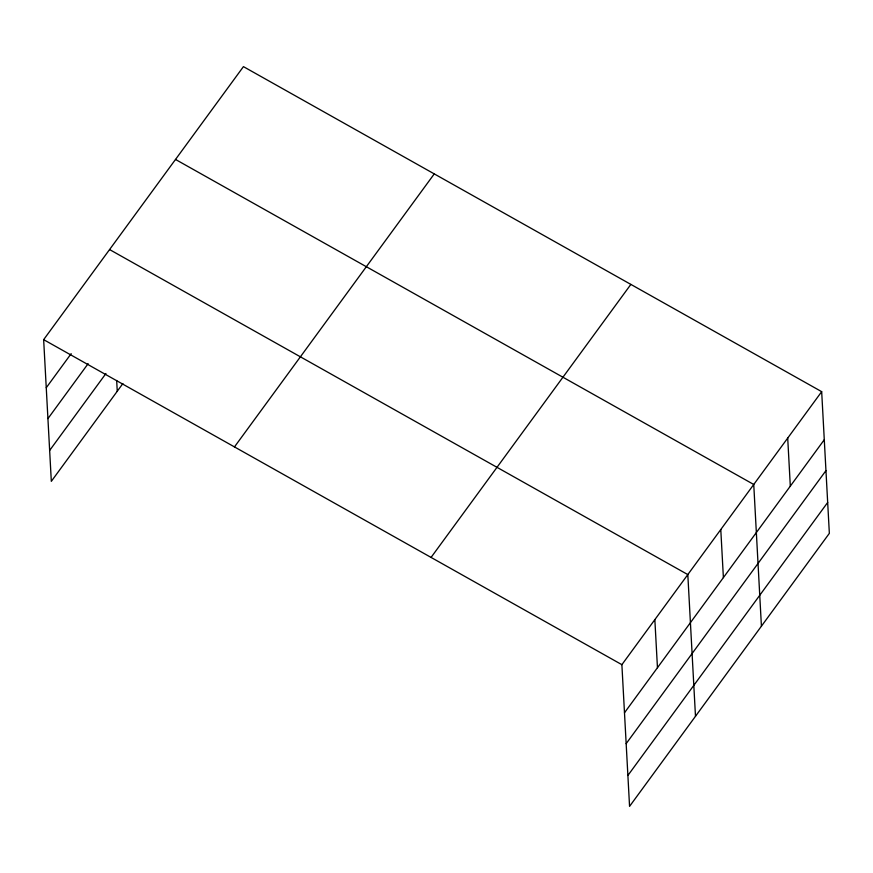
<?xml version="1.0" encoding="UTF-8"?>
<svg xmlns="http://www.w3.org/2000/svg" width="873" height="873" viewBox="0 0 873 873"><rect width="100%" height="100%" fill="white"/><g stroke="black" fill="none" stroke-linecap="round" stroke-linejoin="round"><path stroke-width="1.31" d="M122.886 383.553L51.321 481.339L43.65 339.652L243.436 66.632L821.679 391.661L829.35 533.348L629.564 806.368L621.882 664.68L821.679 391.661M46.258 387.732L71.182 353.663M47.928 418.625L88.129 363.681M49.652 450.446L105.928 373.535M234.466 446.911L434.263 173.891M431.066 557.421L630.863 284.402M624.49 712.761L824.276 439.73M626.159 743.654L825.956 470.623M627.883 775.475L827.68 502.455M175.517 159.453L753.748 484.482L761.42 626.181M109.583 249.558L687.815 574.587L695.486 716.275M43.65 339.652L621.882 664.68M787.708 438.071L790.316 486.152M720.782 529.54L723.39 577.61M654.848 619.634L657.456 667.714M116.676 380.497L117.255 391.246"/></g></svg>
